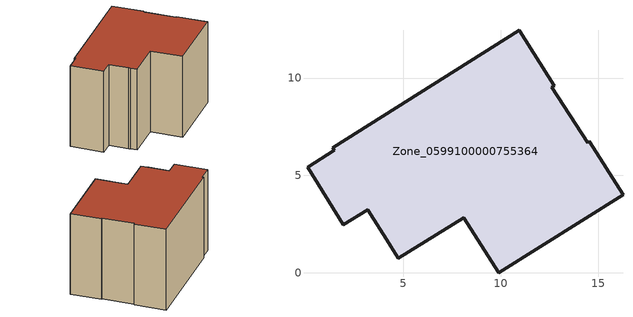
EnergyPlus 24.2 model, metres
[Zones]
Zone_0599100000755364
 floor ground (C_G): 14.55,6.74 16.28,4 9.89,0 8.09,2.84 4.75,0.75 4.36,1.36 4.28,1.48 3.18,3.24 1.92,2.47 0.08,5.42 1.44,6.31 1.38,6.42 10.96,12.46 12.75,9.61 12.63,9.53 14.46,6.69 z0
 wall outside (C_F): 16.28,4 14.55,6.74 14.46,6.69 12.63,9.53 12.75,9.61 10.96,12.46 1.38,6.42 1.44,6.31 0.08,5.42 1.92,2.47 3.18,3.24 4.28,1.48 4.36,1.36 4.75,0.75 8.09,2.84 9.89,0 16.28,4 z0:9.04
 roof outside (C_R): 4.28,1.48 4.36,1.36 4.75,0.75 8.09,2.84 9.89,0 16.28,4 14.55,6.74 14.46,6.69 12.63,9.53 12.75,9.61 10.96,12.46 1.38,6.42 1.44,6.31 0.08,5.42 1.92,2.47 3.18,3.24 z9.04
[BUILDING]
Pand.0599100000755364: North Axis=0; Terrain=City; Loads Convergence Tolerance Value=0.04; Temperature Convergence Tolerance Value=0.4; Solar Distribution=FullExterior; Maximum Number of Warmup Days=25; Minimum Number of Warmup Days=1
[Site:Location]
Rotterdam.The.Hague.AP_ZH_NLD Design_Conditions: Latitude=51.96; Longitude=4.45; Time Zone=1; Elevation=-4.5
[SITE:GROUNDTEMPERATURE:BUILDINGSURFACE]
18, 18, 18, 18, 18, 18, 18, 18, 18, 18, 18, 18
[MATERIAL] Thermal Absorptance=0.9; Solar Absorptance=0.7; Visible Absorptance=0.7
Name | Roughness | Thickness | Conductivity | Density | Specific Heat
G.D.2006-2014 | MediumSmooth | 0.15 | 0.06 | 540 | 1210
F.D.2006-2014 | Rough | 0.3 | 0.12 | 1920 | 840
R.D.2006-2014 | MediumRough | 0.2 | 0.08 | 1500 | 1000
[CONSTRUCTION]
C_G: G.D.2006-2014
C_F: F.D.2006-2014
C_R: R.D.2006-2014
[ZONE]
Zone_0599100000755364: Type=1; Multiplier=1; Ceiling Height=Autocalculate; Volume=Autocalculate; Floor Area=autocalculate; Part of Total Floor Area=Yes
[ZONEINFILTRATION:DESIGNFLOWRATE]
Infil_Zone_0599100000755364: Zone or ZoneList or Space or SpaceList=Zone_0599100000755364; Schedule=AlwaysOn; Design Flow Rate Calculation Method=Flow/Area; Flow Rate per Floor Area=0.0021; Constant Term Coefficient=1; Temperature Term Coefficient=0; Velocity Term Coefficient=0; Velocity Squared Term Coefficient=0
[HVACTEMPLATE:ZONE:IDEALLOADSAIRSYSTEM]
Zone_0599100000755364: Maximum Heating Supply Air Temperature=50; Minimum Cooling Supply Air Temperature=13; Maximum Heating Supply Air Humidity Ratio=0.0156; Minimum Cooling Supply Air Humidity Ratio=0.0077; Heating Limit=NoLimit; Cooling Limit=NoLimit; Dehumidification Control Type=ConstantSensibleHeatRatio; Cooling Sensible Heat Ratio=0.7; Dehumidification Setpoint=60; Humidification Control Type=None; Humidification Setpoint=30; Outdoor Air Method=None; Outdoor Air Flow Rate per Person=0.00944; Outdoor Air Flow Rate per Zone Floor Area=0; Outdoor Air Flow Rate per Zone=0; Demand Controlled Ventilation Type=None; Outdoor Air Economizer Type=NoEconomizer; Heat Recovery Type=None; Sensible Heat Recovery Effectiveness=0.7; Latent Heat Recovery Effectiveness=0.65
[ZONECONTROL:THERMOSTAT]
ThermostatControl_Zone_0599100000755364: Zone or ZoneList=Zone_0599100000755364; Control Type Schedule=DualSetpointControlType; Control 1=Thermostat_Zone_0599100000755364; Temperature Difference Between Cutout And Setpoint=0
[THERMOSTATSETPOINT:DUALSETPOINT]
Thermostat_Zone_0599100000755364: Heating Setpoint Temperature Schedule=HeatingSetpoint_Zone_0599100000755364; Cooling Setpoint Temperature Schedule=CoolingSetpoint_Zone_0599100000755364
[SCHEDULE:COMPACT]
HeatingSetpoint_Zone_0599100000755364: Through: 12/31, For: AllDays, Until: 24:00, 21
CoolingSetpoint_Zone_0599100000755364: Through: 12/31, For: AllDays, Until: 24:00, 24
DualSetpointControlType: Through: 12/31, For: AllDays, Until: 24:00, 4
AlwaysOn: Through: 12/31, For: AllDays, Until: 24:00, 1
